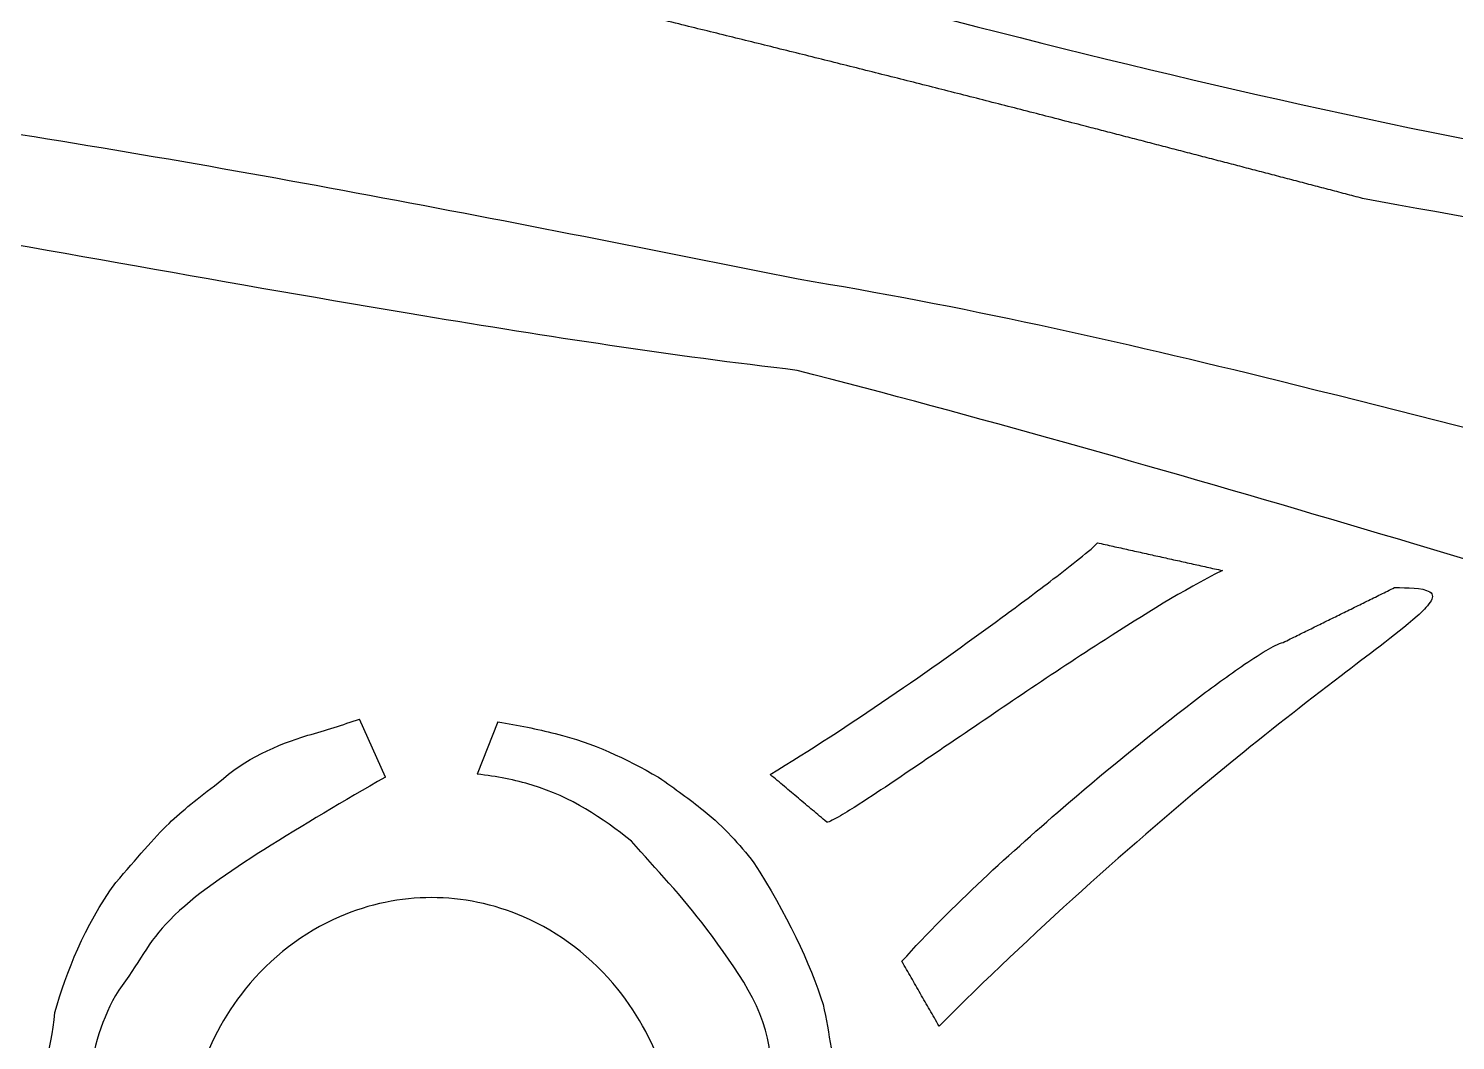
# Model space of a CAD drawing. Header units: millimetres. Extents: x -94 to 94, y -92 to 96.
# Drawn here: x -50.07 to -40.46, y 43.74 to 50.56 of the extents above; entities that cross this region are included whole.
import ezdxf

# ---------------------------------------------------------------- set-up
doc = ezdxf.new("R2010")
doc.units = ezdxf.units.MM
doc.layers.add('Fillet', color=7, linetype='CONTINUOUS')

msp = doc.modelspace()

# ---------------------------------------------------------------- linework, layer by layer
at = {"layer": 'Fillet'}
for p, q in [((-41.0878, 49.4147), (-41.0878, 49.4147, 4)), ((-41.0878, 49.4147), (-41.0878, 49.4147, 4)), ((-44.8889, 48.8719), (-44.8889, 48.8719, 4)), ((-44.8889, 48.8719), (-44.8889, 48.8719, 4)), ((-44.8953, 48.2567), (-44.8953, 48.2567, 4)), ((-44.8953, 48.2567), (-44.8953, 48.2567, 4)), ((-42.8738, 47.0951), (-42.8738, 47.0951, 4)), ((-42.8738, 47.0951), (-42.8738, 47.0951, 4)), ((-42.0318, 46.9085), (-42.0318, 46.9085, 4)), ((-42.0318, 46.9085), (-42.0318, 46.9085, 4)), ((-40.8724, 46.7933), (-40.8724, 46.7933, 4)), ((-40.8724, 46.7933), (-40.8724, 46.7933, 4)), ((-41.6217, 46.4243), (-41.6217, 46.4243, 4)), ((-41.6217, 46.4243), (-41.6217, 46.4243, 4)), ((-47.668, 45.5167), (-47.843, 45.9077)), ((-47.843, 45.9077), (-47.843, 45.9077, 4)), ((-47.668, 45.5167), (-47.843, 45.9077)), ((-47.668, 45.5167, 4), (-47.843, 45.9077, 4)), ((-47.843, 45.9077), (-47.843, 45.9077, 4)), ((-47.668, 45.5167, 4), (-47.843, 45.9077, 4)), ((-46.9105, 45.8889), (-47.0496, 45.5371)), ((-46.9105, 45.8889), (-47.0496, 45.5371)), ((-46.9105, 45.8889, 4), (-47.0496, 45.5371, 4)), ((-46.9105, 45.8889, 4), (-47.0496, 45.5371, 4)), ((-46.9105, 45.8889), (-46.9105, 45.8889, 4)), ((-46.9105, 45.8889), (-46.9105, 45.8889, 4)), ((-48.7941, 45.4786), (-48.7941, 45.4786, 4)), ((-48.7941, 45.4786), (-48.7941, 45.4786, 4)), ((-47.668, 45.5167), (-47.668, 45.5167, 4)), ((-47.668, 45.5167), (-47.668, 45.5167, 4)), ((-47.0496, 45.5371), (-47.0496, 45.5371, 4)), ((-47.0496, 45.5371), (-47.0496, 45.5371, 4)), ((-45.8286, 45.516), (-45.8286, 45.516, 4)), ((-45.8286, 45.516), (-45.8286, 45.516, 4)), ((-45.0768, 45.5344), (-45.0768, 45.5344, 4)), ((-45.0768, 45.5344), (-45.0768, 45.5344, 4)), ((-44.6962, 45.2143), (-44.6962, 45.2143, 4)), ((-44.6962, 45.2143), (-44.6962, 45.2143, 4)), ((-46.011, 45.0866), (-46.011, 45.0866, 4)), ((-46.011, 45.0866), (-46.011, 45.0866, 4)), ((-45.1864, 44.9401), (-45.1864, 44.9401, 4)), ((-45.1864, 44.9401), (-45.1864, 44.9401, 4)), ((-49.484, 44.8073), (-49.484, 44.8073, 4)), ((-49.484, 44.8073), (-49.484, 44.8073, 4)), ((-47.3576, 44.7054), (-47.3576, 44.7054, 4)), ((-47.3576, 44.7054), (-47.3576, 44.7054, 4)), ((-45.5026, 44.4936), (-45.5026, 44.4936, 4)), ((-45.5026, 44.4936), (-45.5026, 44.4936, 4)), ((-44.1899, 44.2762), (-44.1899, 44.2762, 4)), ((-44.1899, 44.2762), (-44.1899, 44.2762, 4)), ((-49.4644, 44.0815), (-49.4644, 44.0815, 4)), ((-49.4644, 44.0815), (-49.4644, 44.0815, 4)), ((-49.8943, 43.9308), (-49.8943, 43.9308, 4)), ((-49.8943, 43.9308), (-49.8943, 43.9308, 4)), ((-44.7203, 43.9864), (-44.7203, 43.9864, 4)), ((-44.7203, 43.9864), (-44.7203, 43.9864, 4)), ((-43.9399, 43.8403), (-43.9399, 43.8403, 4)), ((-43.9399, 43.8403), (-43.9399, 43.8403, 4))]:
    msp.add_line(p, q, dxfattribs=at)
for points, degree in [([(-49.4764, 52.0621), (-46.3703, 51.3365), (-43.3197, 50.3756), (-40.1839, 49.7737)], 3), ([(-49.4764, 52.0621), (-46.3703, 51.3365), (-43.3197, 50.3756), (-40.1839, 49.7737)], 3), ([(-49.4764, 52.0621, 4), (-46.3703, 51.3365, 4), (-43.3197, 50.3756, 4), (-40.1839, 49.7737, 4)], 3), ([(-49.4764, 52.0621, 4), (-46.3703, 51.3365, 4), (-43.3197, 50.3756, 4), (-40.1839, 49.7737, 4)], 3), ([(-42.8738, 47.0951), (-42.0318, 46.9085)], 1), ([(-42.8738, 47.0951), (-42.0318, 46.9085)], 1), ([(-42.8738, 47.0951, 4), (-42.0318, 46.9085, 4)], 1), ([(-42.8738, 47.0951, 4), (-42.0318, 46.9085, 4)], 1), ([(-41.6217, 46.4243), (-40.8724, 46.7933)], 1), ([(-41.6217, 46.4243), (-40.8724, 46.7933)], 1), ([(-41.6217, 46.4243, 4), (-40.8724, 46.7933, 4)], 1), ([(-41.6217, 46.4243, 4), (-40.8724, 46.7933, 4)], 1), ([(-44.6962, 45.2143), (-45.0768, 45.5344)], 1), ([(-44.6962, 45.2143), (-45.0768, 45.5344)], 1), ([(-44.6962, 45.2143, 4), (-45.0768, 45.5344, 4)], 1), ([(-44.6962, 45.2143, 4), (-45.0768, 45.5344, 4)], 1), ([(-45.5026, 44.4936), (-45.6771, 44.7219), (-45.841, 44.8926), (-46.011, 45.0866)], 3), ([(-45.5026, 44.4936), (-45.6771, 44.7219), (-45.841, 44.8926), (-46.011, 45.0866)], 3), ([(-45.5026, 44.4936, 4), (-45.6771, 44.7219, 4), (-45.841, 44.8926, 4), (-46.011, 45.0866, 4)], 3), ([(-45.5026, 44.4936, 4), (-45.6771, 44.7219, 4), (-45.841, 44.8926, 4), (-46.011, 45.0866, 4)], 3), ([(-45.1864, 44.9401), (-44.9699, 44.6084), (-44.8062, 44.2554), (-44.7203, 43.9864)], 3), ([(-45.1864, 44.9401), (-44.9699, 44.6084), (-44.8062, 44.2554), (-44.7203, 43.9864)], 3), ([(-45.1864, 44.9401, 4), (-44.9699, 44.6084, 4), (-44.8062, 44.2554, 4), (-44.7203, 43.9864, 4)], 3), ([(-45.1864, 44.9401, 4), (-44.9699, 44.6084, 4), (-44.8062, 44.2554, 4), (-44.7203, 43.9864, 4)], 3), ([(-49.8943, 43.9308), (-49.813, 44.2116), (-49.6992, 44.5046), (-49.484, 44.8073)], 3), ([(-49.8943, 43.9308), (-49.813, 44.2116), (-49.6992, 44.5046), (-49.484, 44.8073)], 3), ([(-49.8943, 43.9308, 4), (-49.813, 44.2116, 4), (-49.6992, 44.5046, 4), (-49.484, 44.8073, 4)], 3), ([(-49.8943, 43.9308, 4), (-49.813, 44.2116, 4), (-49.6992, 44.5046, 4), (-49.484, 44.8073, 4)], 3), ([(-45.0791, 43.6461), (-45.097, 43.948), (-45.3076, 44.2251), (-45.5026, 44.4936)], 3), ([(-45.0791, 43.6461), (-45.097, 43.948), (-45.3076, 44.2251), (-45.5026, 44.4936)], 3), ([(-45.0791, 43.6461, 4), (-45.097, 43.948, 4), (-45.3076, 44.2251, 4), (-45.5026, 44.4936, 4)], 3), ([(-45.0791, 43.6461, 4), (-45.097, 43.948, 4), (-45.3076, 44.2251, 4), (-45.5026, 44.4936, 4)], 3), ([(-43.9399, 43.8403), (-44.1899, 44.2762)], 1), ([(-43.9399, 43.8403), (-44.1899, 44.2762)], 1), ([(-43.9399, 43.8403, 4), (-44.1899, 44.2762, 4)], 1), ([(-43.9399, 43.8403, 4), (-44.1899, 44.2762, 4)], 1), ([(-49.4644, 44.0815), (-49.582, 43.889), (-49.6317, 43.7031), (-49.6713, 43.4477)], 3), ([(-49.4644, 44.0815), (-49.582, 43.889), (-49.6317, 43.7031), (-49.6713, 43.4477)], 3), ([(-49.4644, 44.0815, 4), (-49.582, 43.889, 4), (-49.6317, 43.7031, 4), (-49.6713, 43.4477, 4)], 3), ([(-49.4644, 44.0815, 4), (-49.582, 43.889, 4), (-49.6317, 43.7031, 4), (-49.6713, 43.4477, 4)], 3)]:
    msp.add_open_spline(points, degree=degree, dxfattribs=at)
for points, degree, knots in [([(-41.0878, 49.4147), (-42.0238, 49.6607), (-42.976, 49.9065), (-44.3342, 50.257), (-45.7002, 50.5912), (-47.1911, 50.9573), (-48.69, 51.2852)], 2, [0, 0, 0, 0.250656, 0.250656, 0.608906, 0.608906, 1, 1, 1]), ([(-41.0878, 49.4147), (-42.0238, 49.6607), (-42.976, 49.9065), (-44.3342, 50.257), (-45.7002, 50.5912), (-47.1911, 50.9573), (-48.69, 51.2852)], 2, [0, 0, 0, 0.250656, 0.250656, 0.608906, 0.608906, 1, 1, 1]), ([(-41.0878, 49.4147, 4), (-42.0238, 49.6607, 4), (-42.976, 49.9065, 4), (-44.3342, 50.257, 4), (-45.7002, 50.5912, 4), (-47.1911, 50.9573, 4), (-48.69, 51.2852, 4)], 2, [0, 0, 0, 0.250656, 0.250656, 0.608906, 0.608906, 1, 1, 1]), ([(-41.0878, 49.4147, 4), (-42.0238, 49.6607, 4), (-42.976, 49.9065, 4), (-44.3342, 50.257, 4), (-45.7002, 50.5912, 4), (-47.1911, 50.9573, 4), (-48.69, 51.2852, 4)], 2, [0, 0, 0, 0.250656, 0.250656, 0.608906, 0.608906, 1, 1, 1]), ([(-53.4679, 50.3171), (-52.5322, 50.1987), (-51.5994, 50.0693), (-50.6694, 49.9292), (-48.732, 49.6384), (-46.8144, 49.2585), (-44.8889, 48.8719)], 3, [0, 0, 0, 0, 0.324316, 0.324316, 0.324316, 1, 1, 1, 1]), ([(-53.4679, 50.3171), (-52.5322, 50.1987), (-51.5994, 50.0693), (-50.6694, 49.9292), (-48.732, 49.6384), (-46.8144, 49.2585), (-44.8889, 48.8719)], 3, [0, 0, 0, 0, 0.324316, 0.324316, 0.324316, 1, 1, 1, 1]), ([(-53.4679, 50.3171, 4), (-52.5322, 50.1987, 4), (-51.5994, 50.0693, 4), (-50.6694, 49.9292, 4), (-48.732, 49.6384, 4), (-46.8144, 49.2585, 4), (-44.8889, 48.8719, 4)], 3, [0, 0, 0, 0, 0.324316, 0.324316, 0.324316, 1, 1, 1, 1]), ([(-53.4679, 50.3171, 4), (-52.5322, 50.1987, 4), (-51.5994, 50.0693, 4), (-50.6694, 49.9292, 4), (-48.732, 49.6384, 4), (-46.8144, 49.2585, 4), (-44.8889, 48.8719, 4)], 3, [0, 0, 0, 0, 0.324316, 0.324316, 0.324316, 1, 1, 1, 1]), ([(-44.8953, 48.2567), (-45.738, 48.3547), (-46.5773, 48.4844), (-47.4151, 48.6234), (-48.7018, 48.8379), (-49.9852, 49.0751), (-51.2716, 49.2965), (-52.9293, 49.5821), (-54.5925, 49.8452), (-56.2663, 50.019)], 3, [0, 0, 0, 0, 0.221473, 0.221473, 0.221473, 0.561616, 0.561616, 0.561616, 1, 1, 1, 1]), ([(-44.8953, 48.2567), (-45.738, 48.3547), (-46.5773, 48.4844), (-47.4151, 48.6234), (-48.7018, 48.8379), (-49.9852, 49.0751), (-51.2716, 49.2965), (-52.9293, 49.5821), (-54.5925, 49.8452), (-56.2663, 50.019)], 3, [0, 0, 0, 0, 0.221473, 0.221473, 0.221473, 0.561616, 0.561616, 0.561616, 1, 1, 1, 1]), ([(-44.8953, 48.2567, 4), (-45.738, 48.3547, 4), (-46.5773, 48.4844, 4), (-47.4151, 48.6234, 4), (-48.7018, 48.8379, 4), (-49.9852, 49.0751, 4), (-51.2716, 49.2965, 4), (-52.9293, 49.5821, 4), (-54.5925, 49.8452, 4), (-56.2663, 50.019, 4)], 3, [0, 0, 0, 0, 0.221473, 0.221473, 0.221473, 0.561616, 0.561616, 0.561616, 1, 1, 1, 1]), ([(-44.8953, 48.2567, 4), (-45.738, 48.3547, 4), (-46.5773, 48.4844, 4), (-47.4151, 48.6234, 4), (-48.7018, 48.8379, 4), (-49.9852, 49.0751, 4), (-51.2716, 49.2965, 4), (-52.9293, 49.5821, 4), (-54.5925, 49.8452, 4), (-56.2663, 50.019, 4)], 3, [0, 0, 0, 0, 0.221473, 0.221473, 0.221473, 0.561616, 0.561616, 0.561616, 1, 1, 1, 1]), ([(-32.5221, 48.3447), (-32.5521, 48.3484), (-32.6192, 48.3519), (-32.6752, 48.3555), (-32.7428, 48.3595), (-32.8117, 48.3637), (-32.8819, 48.368), (-33.0229, 48.3767), (-33.165, 48.386), (-33.3083, 48.396), (-33.6395, 48.4192), (-33.9719, 48.4454), (-34.3055, 48.4747), (-35.2661, 48.5596), (-36.2264, 48.6655), (-37.1865, 48.7925), (-38.4917, 48.9648), (-39.7921, 49.1722), (-41.0878, 49.4147)], 3, [0, 0, 0, 0, 0.0219043, 0.0219043, 0.0219043, 0.0468446, 0.0468446, 0.0468446, 0.0969568, 0.0969568, 0.0969568, 0.212806, 0.212806, 0.212806, 0.546384, 0.546384, 0.546384, 1, 1, 1, 1]), ([(-32.5221, 48.3447), (-32.5521, 48.3484), (-32.6192, 48.3519), (-32.6752, 48.3555), (-32.7428, 48.3595), (-32.8117, 48.3637), (-32.8819, 48.368), (-33.0229, 48.3767), (-33.165, 48.386), (-33.3083, 48.396), (-33.6395, 48.4192), (-33.9719, 48.4454), (-34.3055, 48.4747), (-35.2661, 48.5596), (-36.2264, 48.6655), (-37.1865, 48.7925), (-38.4917, 48.9648), (-39.7921, 49.1722), (-41.0878, 49.4147)], 3, [0, 0, 0, 0, 0.0219043, 0.0219043, 0.0219043, 0.0468446, 0.0468446, 0.0468446, 0.0969568, 0.0969568, 0.0969568, 0.212806, 0.212806, 0.212806, 0.546384, 0.546384, 0.546384, 1, 1, 1, 1]), ([(-32.5221, 48.3447, 4), (-32.5521, 48.3484, 4), (-32.6192, 48.3519, 4), (-32.6752, 48.3555, 4), (-32.7428, 48.3595, 4), (-32.8117, 48.3637, 4), (-32.8819, 48.368, 4), (-33.0229, 48.3767, 4), (-33.165, 48.386, 4), (-33.3083, 48.396, 4), (-33.6395, 48.4192, 4), (-33.9719, 48.4454, 4), (-34.3055, 48.4747, 4), (-35.2661, 48.5596, 4), (-36.2264, 48.6655, 4), (-37.1865, 48.7925, 4), (-38.4917, 48.9648, 4), (-39.7921, 49.1722, 4), (-41.0878, 49.4147, 4)], 3, [0, 0, 0, 0, 0.0219043, 0.0219043, 0.0219043, 0.0468446, 0.0468446, 0.0468446, 0.0969568, 0.0969568, 0.0969568, 0.212806, 0.212806, 0.212806, 0.546384, 0.546384, 0.546384, 1, 1, 1, 1]), ([(-32.5221, 48.3447, 4), (-32.5521, 48.3484, 4), (-32.6192, 48.3519, 4), (-32.6752, 48.3555, 4), (-32.7428, 48.3595, 4), (-32.8117, 48.3637, 4), (-32.8819, 48.368, 4), (-33.0229, 48.3767, 4), (-33.165, 48.386, 4), (-33.3083, 48.396, 4), (-33.6395, 48.4192, 4), (-33.9719, 48.4454, 4), (-34.3055, 48.4747, 4), (-35.2661, 48.5596, 4), (-36.2264, 48.6655, 4), (-37.1865, 48.7925, 4), (-38.4917, 48.9648, 4), (-39.7921, 49.1722, 4), (-41.0878, 49.4147, 4)], 3, [0, 0, 0, 0, 0.0219043, 0.0219043, 0.0219043, 0.0468446, 0.0468446, 0.0468446, 0.0969568, 0.0969568, 0.0969568, 0.212806, 0.212806, 0.212806, 0.546384, 0.546384, 0.546384, 1, 1, 1, 1]), ([(-44.8889, 48.8719), (-43.8005, 48.6948), (-42.7242, 48.4517), (-41.6536, 48.1878), (-40.236, 47.8371), (-38.8248, 47.4584), (-37.4043, 47.1142), (-36.2919, 46.8422), (-35.1746, 46.5908), (-34.0524, 46.3597), (-31.539, 45.843), (-29.0018, 45.4413), (-26.4545, 45.1244)], 3, [0, 0, 0, 0, 0.17589, 0.17589, 0.17589, 0.408816, 0.408816, 0.408816, 0.591299, 0.591299, 0.591299, 1, 1, 1, 1]), ([(-44.8889, 48.8719), (-43.8005, 48.6948), (-42.7242, 48.4517), (-41.6536, 48.1878), (-40.236, 47.8371), (-38.8248, 47.4584), (-37.4043, 47.1142), (-36.2919, 46.8422), (-35.1746, 46.5908), (-34.0524, 46.3597), (-31.539, 45.843), (-29.0018, 45.4413), (-26.4545, 45.1244)], 3, [0, 0, 0, 0, 0.17589, 0.17589, 0.17589, 0.408816, 0.408816, 0.408816, 0.591299, 0.591299, 0.591299, 1, 1, 1, 1]), ([(-44.8889, 48.8719, 4), (-43.8005, 48.6948, 4), (-42.7242, 48.4517, 4), (-41.6536, 48.1878, 4), (-40.236, 47.8371, 4), (-38.8248, 47.4584, 4), (-37.4043, 47.1142, 4), (-36.2919, 46.8422, 4), (-35.1746, 46.5908, 4), (-34.0524, 46.3597, 4), (-31.539, 45.843, 4), (-29.0018, 45.4413, 4), (-26.4545, 45.1244, 4)], 3, [0, 0, 0, 0, 0.17589, 0.17589, 0.17589, 0.408816, 0.408816, 0.408816, 0.591299, 0.591299, 0.591299, 1, 1, 1, 1]), ([(-44.8889, 48.8719, 4), (-43.8005, 48.6948, 4), (-42.7242, 48.4517, 4), (-41.6536, 48.1878, 4), (-40.236, 47.8371, 4), (-38.8248, 47.4584, 4), (-37.4043, 47.1142, 4), (-36.2919, 46.8422, 4), (-35.1746, 46.5908, 4), (-34.0524, 46.3597, 4), (-31.539, 45.843, 4), (-29.0018, 45.4413, 4), (-26.4545, 45.1244, 4)], 3, [0, 0, 0, 0, 0.17589, 0.17589, 0.17589, 0.408816, 0.408816, 0.408816, 0.591299, 0.591299, 0.591299, 1, 1, 1, 1]), ([(-20.643, 41.8625), (-23.191, 42.365), (-25.7255, 42.9275), (-28.2464, 43.55), (-31.4314, 44.3348), (-34.5866, 45.2337), (-37.7253, 46.1807), (-40.1093, 46.8947), (-42.4858, 47.6356), (-44.8953, 48.2567)], 3, [0, 0, 0, 0, 0.310312, 0.310312, 0.310312, 0.702374, 0.702374, 0.702374, 1, 1, 1, 1]), ([(-20.643, 41.8625), (-23.191, 42.365), (-25.7255, 42.9275), (-28.2464, 43.55), (-31.4314, 44.3348), (-34.5866, 45.2337), (-37.7253, 46.1807), (-40.1093, 46.8947), (-42.4858, 47.6356), (-44.8953, 48.2567)], 3, [0, 0, 0, 0, 0.310312, 0.310312, 0.310312, 0.702374, 0.702374, 0.702374, 1, 1, 1, 1]), ([(-20.643, 41.8625, 4), (-23.191, 42.365, 4), (-25.7255, 42.9275, 4), (-28.2464, 43.55, 4), (-31.4314, 44.3348, 4), (-34.5866, 45.2337, 4), (-37.7253, 46.1807, 4), (-40.1093, 46.8947, 4), (-42.4858, 47.6356, 4), (-44.8953, 48.2567, 4)], 3, [0, 0, 0, 0, 0.310312, 0.310312, 0.310312, 0.702374, 0.702374, 0.702374, 1, 1, 1, 1]), ([(-20.643, 41.8625, 4), (-23.191, 42.365, 4), (-25.7255, 42.9275, 4), (-28.2464, 43.55, 4), (-31.4314, 44.3348, 4), (-34.5866, 45.2337, 4), (-37.7253, 46.1807, 4), (-40.1093, 46.8947, 4), (-42.4858, 47.6356, 4), (-44.8953, 48.2567, 4)], 3, [0, 0, 0, 0, 0.310312, 0.310312, 0.310312, 0.702374, 0.702374, 0.702374, 1, 1, 1, 1]), ([(-45.0768, 45.5344), (-44.8062, 45.6997), (-44.5396, 45.8726), (-44.2769, 46.053), (-44.0181, 46.2301), (-43.7641, 46.4102), (-43.5149, 46.5933), (-43.3973, 46.6797), (-43.2825, 46.7657), (-43.1705, 46.8514), (-43.1085, 46.8988), (-43.0494, 46.945), (-42.9931, 46.99), (-42.9412, 47.032), (-42.8802, 47.0818), (-42.8738, 47.0951)], 3, [0, 0, 0, 0, 0.338125, 0.338125, 0.338125, 0.670723, 0.670723, 0.670723, 0.827615, 0.827615, 0.827615, 0.914244, 0.914244, 0.914244, 1, 1, 1, 1]), ([(-45.0768, 45.5344), (-44.8062, 45.6997), (-44.5396, 45.8726), (-44.2769, 46.053), (-44.0181, 46.2301), (-43.7641, 46.4102), (-43.5149, 46.5933), (-43.3973, 46.6797), (-43.2825, 46.7657), (-43.1705, 46.8514), (-43.1085, 46.8988), (-43.0494, 46.945), (-42.9931, 46.99), (-42.9412, 47.032), (-42.8802, 47.0818), (-42.8738, 47.0951)], 3, [0, 0, 0, 0, 0.338125, 0.338125, 0.338125, 0.670723, 0.670723, 0.670723, 0.827615, 0.827615, 0.827615, 0.914244, 0.914244, 0.914244, 1, 1, 1, 1]), ([(-45.0768, 45.5344, 4), (-44.8062, 45.6997, 4), (-44.5396, 45.8726, 4), (-44.2769, 46.053, 4), (-44.0181, 46.2301, 4), (-43.7641, 46.4102, 4), (-43.5149, 46.5933, 4), (-43.3973, 46.6797, 4), (-43.2825, 46.7657, 4), (-43.1705, 46.8514, 4), (-43.1085, 46.8988, 4), (-43.0494, 46.945, 4), (-42.9931, 46.99, 4), (-42.9412, 47.032, 4), (-42.8802, 47.0818, 4), (-42.8738, 47.0951, 4)], 3, [0, 0, 0, 0, 0.338125, 0.338125, 0.338125, 0.670723, 0.670723, 0.670723, 0.827615, 0.827615, 0.827615, 0.914244, 0.914244, 0.914244, 1, 1, 1, 1]), ([(-45.0768, 45.5344, 4), (-44.8062, 45.6997, 4), (-44.5396, 45.8726, 4), (-44.2769, 46.053, 4), (-44.0181, 46.2301, 4), (-43.7641, 46.4102, 4), (-43.5149, 46.5933, 4), (-43.3973, 46.6797, 4), (-43.2825, 46.7657, 4), (-43.1705, 46.8514, 4), (-43.1085, 46.8988, 4), (-43.0494, 46.945, 4), (-42.9931, 46.99, 4), (-42.9412, 47.032, 4), (-42.8802, 47.0818, 4), (-42.8738, 47.0951, 4)], 3, [0, 0, 0, 0, 0.338125, 0.338125, 0.338125, 0.670723, 0.670723, 0.670723, 0.827615, 0.827615, 0.827615, 0.914244, 0.914244, 0.914244, 1, 1, 1, 1]), ([(-42.0318, 46.9085), (-42.2989, 46.7755), (-42.5617, 46.6086), (-42.8221, 46.4425), (-42.9984, 46.3286), (-43.1738, 46.2129), (-43.3483, 46.0955), (-43.5192, 45.9797), (-43.6902, 45.8639), (-43.8611, 45.7481), (-43.9886, 45.6612), (-44.1154, 45.5752), (-44.2415, 45.4903), (-44.3214, 45.4364), (-44.4003, 45.3843), (-44.4783, 45.3339), (-44.5216, 45.3059), (-44.5636, 45.2799), (-44.6044, 45.2558), (-44.6407, 45.235), (-44.6816, 45.2119), (-44.6961, 45.2143)], 3, [0, 0, 0, 0, 0.285936, 0.285936, 0.285936, 0.479615, 0.479615, 0.479615, 0.670206, 0.670206, 0.670206, 0.812954, 0.812954, 0.812954, 0.903301, 0.903301, 0.903301, 0.953293, 0.953293, 0.953293, 1, 1, 1, 1]), ([(-42.0318, 46.9085), (-42.2989, 46.7755), (-42.5617, 46.6086), (-42.8221, 46.4425), (-42.9984, 46.3286), (-43.1738, 46.2129), (-43.3483, 46.0955), (-43.5192, 45.9797), (-43.6902, 45.8639), (-43.8611, 45.7481), (-43.9886, 45.6612), (-44.1154, 45.5752), (-44.2415, 45.4903), (-44.3214, 45.4364), (-44.4003, 45.3843), (-44.4783, 45.3339), (-44.5216, 45.3059), (-44.5636, 45.2799), (-44.6044, 45.2558), (-44.6407, 45.235), (-44.6816, 45.2119), (-44.6961, 45.2143)], 3, [0, 0, 0, 0, 0.285936, 0.285936, 0.285936, 0.479615, 0.479615, 0.479615, 0.670206, 0.670206, 0.670206, 0.812954, 0.812954, 0.812954, 0.903301, 0.903301, 0.903301, 0.953293, 0.953293, 0.953293, 1, 1, 1, 1]), ([(-42.0318, 46.9085, 4), (-42.2989, 46.7755, 4), (-42.5617, 46.6086, 4), (-42.8221, 46.4425, 4), (-42.9984, 46.3286, 4), (-43.1738, 46.2129, 4), (-43.3483, 46.0955, 4), (-43.5192, 45.9797, 4), (-43.6902, 45.8639, 4), (-43.8611, 45.7481, 4), (-43.9886, 45.6612, 4), (-44.1154, 45.5752, 4), (-44.2415, 45.4903, 4), (-44.3214, 45.4364, 4), (-44.4003, 45.3843, 4), (-44.4783, 45.3339, 4), (-44.5216, 45.3059, 4), (-44.5636, 45.2799, 4), (-44.6044, 45.2558, 4), (-44.6407, 45.235, 4), (-44.6816, 45.2119, 4), (-44.6961, 45.2143, 4)], 3, [0, 0, 0, 0, 0.285936, 0.285936, 0.285936, 0.479615, 0.479615, 0.479615, 0.670206, 0.670206, 0.670206, 0.812954, 0.812954, 0.812954, 0.903301, 0.903301, 0.903301, 0.953293, 0.953293, 0.953293, 1, 1, 1, 1]), ([(-42.0318, 46.9085, 4), (-42.2989, 46.7755, 4), (-42.5617, 46.6086, 4), (-42.8221, 46.4425, 4), (-42.9984, 46.3286, 4), (-43.1738, 46.2129, 4), (-43.3483, 46.0955, 4), (-43.5192, 45.9797, 4), (-43.6902, 45.8639, 4), (-43.8611, 45.7481, 4), (-43.9886, 45.6612, 4), (-44.1154, 45.5752, 4), (-44.2415, 45.4903, 4), (-44.3214, 45.4364, 4), (-44.4003, 45.3843, 4), (-44.4783, 45.3339, 4), (-44.5216, 45.3059, 4), (-44.5636, 45.2799, 4), (-44.6044, 45.2558, 4), (-44.6407, 45.235, 4), (-44.6816, 45.2119, 4), (-44.6961, 45.2143, 4)], 3, [0, 0, 0, 0, 0.285936, 0.285936, 0.285936, 0.479615, 0.479615, 0.479615, 0.670206, 0.670206, 0.670206, 0.812954, 0.812954, 0.812954, 0.903301, 0.903301, 0.903301, 0.953293, 0.953293, 0.953293, 1, 1, 1, 1]), ([(-40.8724, 46.7933), (-40.7857, 46.7925), (-40.6886, 46.7961), (-40.6342, 46.7647), (-40.6106, 46.7498), (-40.6139, 46.722), (-40.6324, 46.6952), (-40.6553, 46.6631), (-40.6847, 46.6317), (-40.7207, 46.6007), (-40.8764, 46.4649), (-41.0579, 46.3339), (-41.2327, 46.1988), (-41.4831, 46.0084), (-41.7317, 45.8127), (-41.9785, 45.6118), (-42.6587, 45.0546), (-43.3125, 44.4641), (-43.9399, 43.8403)], 3, [0, 0, 0, 0, 0.0592841, 0.0592841, 0.0592841, 0.0861071, 0.0861071, 0.0861071, 0.117762, 0.117762, 0.117762, 0.257414, 0.257414, 0.257414, 0.454893, 0.454893, 0.454893, 1, 1, 1, 1]), ([(-40.8724, 46.7933), (-40.7857, 46.7925), (-40.6886, 46.7961), (-40.6342, 46.7647), (-40.6106, 46.7498), (-40.6139, 46.722), (-40.6324, 46.6952), (-40.6553, 46.6631), (-40.6847, 46.6317), (-40.7207, 46.6007), (-40.8764, 46.4649), (-41.0579, 46.3339), (-41.2327, 46.1988), (-41.4831, 46.0084), (-41.7317, 45.8127), (-41.9785, 45.6118), (-42.6587, 45.0546), (-43.3125, 44.4641), (-43.9399, 43.8403)], 3, [0, 0, 0, 0, 0.0592841, 0.0592841, 0.0592841, 0.0861071, 0.0861071, 0.0861071, 0.117762, 0.117762, 0.117762, 0.257414, 0.257414, 0.257414, 0.454893, 0.454893, 0.454893, 1, 1, 1, 1]), ([(-40.8724, 46.7933, 4), (-40.7857, 46.7925, 4), (-40.6886, 46.7961, 4), (-40.6342, 46.7647, 4), (-40.6106, 46.7498, 4), (-40.6139, 46.722, 4), (-40.6324, 46.6952, 4), (-40.6553, 46.6631, 4), (-40.6847, 46.6317, 4), (-40.7207, 46.6007, 4), (-40.8764, 46.4649, 4), (-41.0579, 46.3339, 4), (-41.2327, 46.1988, 4), (-41.4831, 46.0084, 4), (-41.7317, 45.8127, 4), (-41.9785, 45.6118, 4), (-42.6587, 45.0546, 4), (-43.3125, 44.4641, 4), (-43.9399, 43.8403, 4)], 3, [0, 0, 0, 0, 0.0592841, 0.0592841, 0.0592841, 0.0861071, 0.0861071, 0.0861071, 0.117762, 0.117762, 0.117762, 0.257414, 0.257414, 0.257414, 0.454893, 0.454893, 0.454893, 1, 1, 1, 1]), ([(-40.8724, 46.7933, 4), (-40.7857, 46.7925, 4), (-40.6886, 46.7961, 4), (-40.6342, 46.7647, 4), (-40.6106, 46.7498, 4), (-40.6139, 46.722, 4), (-40.6324, 46.6952, 4), (-40.6553, 46.6631, 4), (-40.6847, 46.6317, 4), (-40.7207, 46.6007, 4), (-40.8764, 46.4649, 4), (-41.0579, 46.3339, 4), (-41.2327, 46.1988, 4), (-41.4831, 46.0084, 4), (-41.7317, 45.8127, 4), (-41.9785, 45.6118, 4), (-42.6587, 45.0546, 4), (-43.3125, 44.4641, 4), (-43.9399, 43.8403, 4)], 3, [0, 0, 0, 0, 0.0592841, 0.0592841, 0.0592841, 0.0861071, 0.0861071, 0.0861071, 0.117762, 0.117762, 0.117762, 0.257414, 0.257414, 0.257414, 0.454893, 0.454893, 0.454893, 1, 1, 1, 1]), ([(-44.1899, 44.2762), (-43.8489, 44.6556), (-43.4593, 45.005), (-43.067, 45.344), (-42.791, 45.5812), (-42.5104, 45.8089), (-42.2252, 46.0272), (-42.118, 46.1092), (-42.0106, 46.1876), (-41.903, 46.2623), (-41.8468, 46.3014), (-41.7913, 46.3374), (-41.7365, 46.3703), (-41.6955, 46.3942), (-41.6527, 46.4179), (-41.6217, 46.4243)], 3, [0, 0, 0, 0, 0.453696, 0.453696, 0.453696, 0.770858, 0.770858, 0.770858, 0.890157, 0.890157, 0.890157, 0.952406, 0.952406, 0.952406, 1, 1, 1, 1]), ([(-44.1899, 44.2762), (-43.8489, 44.6556), (-43.4593, 45.005), (-43.067, 45.344), (-42.791, 45.5812), (-42.5104, 45.8089), (-42.2252, 46.0272), (-42.118, 46.1092), (-42.0106, 46.1876), (-41.903, 46.2623), (-41.8468, 46.3014), (-41.7913, 46.3374), (-41.7365, 46.3703), (-41.6955, 46.3942), (-41.6527, 46.4179), (-41.6217, 46.4243)], 3, [0, 0, 0, 0, 0.453696, 0.453696, 0.453696, 0.770858, 0.770858, 0.770858, 0.890157, 0.890157, 0.890157, 0.952406, 0.952406, 0.952406, 1, 1, 1, 1]), ([(-44.1899, 44.2762, 4), (-43.8489, 44.6556, 4), (-43.4593, 45.005, 4), (-43.067, 45.344, 4), (-42.791, 45.5812, 4), (-42.5104, 45.8089, 4), (-42.2252, 46.0272, 4), (-42.118, 46.1092, 4), (-42.0106, 46.1876, 4), (-41.903, 46.2623, 4), (-41.8468, 46.3014, 4), (-41.7913, 46.3374, 4), (-41.7365, 46.3703, 4), (-41.6955, 46.3942, 4), (-41.6527, 46.4179, 4), (-41.6217, 46.4243, 4)], 3, [0, 0, 0, 0, 0.453696, 0.453696, 0.453696, 0.770858, 0.770858, 0.770858, 0.890157, 0.890157, 0.890157, 0.952406, 0.952406, 0.952406, 1, 1, 1, 1]), ([(-44.1899, 44.2762, 4), (-43.8489, 44.6556, 4), (-43.4593, 45.005, 4), (-43.067, 45.344, 4), (-42.791, 45.5812, 4), (-42.5104, 45.8089, 4), (-42.2252, 46.0272, 4), (-42.118, 46.1092, 4), (-42.0106, 46.1876, 4), (-41.903, 46.2623, 4), (-41.8468, 46.3014, 4), (-41.7913, 46.3374, 4), (-41.7365, 46.3703, 4), (-41.6955, 46.3942, 4), (-41.6527, 46.4179, 4), (-41.6217, 46.4243, 4)], 3, [0, 0, 0, 0, 0.453696, 0.453696, 0.453696, 0.770858, 0.770858, 0.770858, 0.890157, 0.890157, 0.890157, 0.952406, 0.952406, 0.952406, 1, 1, 1, 1]), ([(-48.7941, 45.4786), (-48.6119, 45.6421), (-48.3988, 45.7349), (-48.1912, 45.7985), (-48.0705, 45.8331), (-47.9544, 45.8695), (-47.843, 45.9077)], 3, [0, 0, 0, 0, 0.634486, 0.634486, 0.634486, 1, 1, 1, 1]), ([(-48.7941, 45.4786), (-48.6119, 45.6421), (-48.3988, 45.7349), (-48.1912, 45.7985), (-48.0705, 45.8331), (-47.9544, 45.8695), (-47.843, 45.9077)], 3, [0, 0, 0, 0, 0.634486, 0.634486, 0.634486, 1, 1, 1, 1]), ([(-48.7941, 45.4786, 4), (-48.6119, 45.6421, 4), (-48.3988, 45.7349, 4), (-48.1912, 45.7985, 4), (-48.0705, 45.8331, 4), (-47.9544, 45.8695, 4), (-47.843, 45.9077, 4)], 3, [0, 0, 0, 0, 0.634486, 0.634486, 0.634486, 1, 1, 1, 1]), ([(-48.7941, 45.4786, 4), (-48.6119, 45.6421, 4), (-48.3988, 45.7349, 4), (-48.1912, 45.7985, 4), (-48.0705, 45.8331, 4), (-47.9544, 45.8695, 4), (-47.843, 45.9077, 4)], 3, [0, 0, 0, 0, 0.634486, 0.634486, 0.634486, 1, 1, 1, 1]), ([(-46.9105, 45.8889), (-46.7744, 45.8668), (-46.6461, 45.8407), (-46.5255, 45.8104), (-46.2594, 45.7445), (-46.0558, 45.6448), (-45.8286, 45.516)], 3, [0, 0, 0, 0, 0.313337, 0.313337, 0.313337, 1, 1, 1, 1]), ([(-46.9105, 45.8889), (-46.7744, 45.8668), (-46.6461, 45.8407), (-46.5255, 45.8104), (-46.2594, 45.7445), (-46.0558, 45.6448), (-45.8286, 45.516)], 3, [0, 0, 0, 0, 0.313337, 0.313337, 0.313337, 1, 1, 1, 1]), ([(-46.9105, 45.8889, 4), (-46.7744, 45.8668, 4), (-46.6461, 45.8407, 4), (-46.5255, 45.8104, 4), (-46.2594, 45.7445, 4), (-46.0558, 45.6448, 4), (-45.8286, 45.516, 4)], 3, [0, 0, 0, 0, 0.313337, 0.313337, 0.313337, 1, 1, 1, 1]), ([(-46.9105, 45.8889, 4), (-46.7744, 45.8668, 4), (-46.6461, 45.8407, 4), (-46.5255, 45.8104, 4), (-46.2594, 45.7445, 4), (-46.0558, 45.6448, 4), (-45.8286, 45.516, 4)], 3, [0, 0, 0, 0, 0.313337, 0.313337, 0.313337, 1, 1, 1, 1]), ([(-49.484, 44.8073), (-49.3423, 44.9695), (-49.2278, 45.1062), (-49.1249, 45.2056), (-49.0364, 45.2916), (-48.9304, 45.3734), (-48.7941, 45.4786)], 3, [0, 0, 0, 0, 0.539454, 0.539454, 0.539454, 1, 1, 1, 1]), ([(-49.484, 44.8073), (-49.3423, 44.9695), (-49.2278, 45.1062), (-49.1249, 45.2056), (-49.0364, 45.2916), (-48.9304, 45.3734), (-48.7941, 45.4786)], 3, [0, 0, 0, 0, 0.539454, 0.539454, 0.539454, 1, 1, 1, 1]), ([(-49.484, 44.8073, 4), (-49.3423, 44.9695, 4), (-49.2278, 45.1062, 4), (-49.1249, 45.2056, 4), (-49.0364, 45.2916, 4), (-48.9304, 45.3734, 4), (-48.7941, 45.4786, 4)], 3, [0, 0, 0, 0, 0.539454, 0.539454, 0.539454, 1, 1, 1, 1]), ([(-49.484, 44.8073, 4), (-49.3423, 44.9695, 4), (-49.2278, 45.1062, 4), (-49.1249, 45.2056, 4), (-49.0364, 45.2916, 4), (-48.9304, 45.3734, 4), (-48.7941, 45.4786, 4)], 3, [0, 0, 0, 0, 0.539454, 0.539454, 0.539454, 1, 1, 1, 1]), ([(-47.668, 45.5167), (-47.9476, 45.3575), (-48.2206, 45.1945), (-48.4871, 45.0276), (-48.7199, 44.8784), (-48.9528, 44.7246), (-49.121, 44.5544), (-49.2641, 44.4109), (-49.3346, 44.2527), (-49.4644, 44.0815)], 3, [0, 0, 0, 0, 0.378344, 0.378344, 0.378344, 0.71452, 0.71452, 0.71452, 1, 1, 1, 1]), ([(-47.668, 45.5167), (-47.9476, 45.3575), (-48.2206, 45.1945), (-48.4871, 45.0276), (-48.7199, 44.8784), (-48.9528, 44.7246), (-49.121, 44.5544), (-49.2641, 44.4109), (-49.3346, 44.2527), (-49.4644, 44.0815)], 3, [0, 0, 0, 0, 0.378344, 0.378344, 0.378344, 0.71452, 0.71452, 0.71452, 1, 1, 1, 1]), ([(-47.668, 45.5167, 4), (-47.9476, 45.3575, 4), (-48.2206, 45.1945, 4), (-48.4871, 45.0276, 4), (-48.7199, 44.8784, 4), (-48.9528, 44.7246, 4), (-49.121, 44.5544, 4), (-49.2641, 44.4109, 4), (-49.3346, 44.2527, 4), (-49.4644, 44.0815, 4)], 3, [0, 0, 0, 0, 0.378344, 0.378344, 0.378344, 0.71452, 0.71452, 0.71452, 1, 1, 1, 1]), ([(-47.668, 45.5167, 4), (-47.9476, 45.3575, 4), (-48.2206, 45.1945, 4), (-48.4871, 45.0276, 4), (-48.7199, 44.8784, 4), (-48.9528, 44.7246, 4), (-49.121, 44.5544, 4), (-49.2641, 44.4109, 4), (-49.3346, 44.2527, 4), (-49.4644, 44.0815, 4)], 3, [0, 0, 0, 0, 0.378344, 0.378344, 0.378344, 0.71452, 0.71452, 0.71452, 1, 1, 1, 1]), ([(-46.011, 45.0866), (-46.2102, 45.2402), (-46.4136, 45.3838), (-46.6795, 45.4626), (-46.7955, 45.4976), (-46.9188, 45.5225), (-47.0496, 45.5371)], 3, [0, 0, 0, 0, 0.694904, 0.694904, 0.694904, 1, 1, 1, 1]), ([(-46.011, 45.0866), (-46.2102, 45.2402), (-46.4136, 45.3838), (-46.6795, 45.4626), (-46.7955, 45.4976), (-46.9188, 45.5225), (-47.0496, 45.5371)], 3, [0, 0, 0, 0, 0.694904, 0.694904, 0.694904, 1, 1, 1, 1]), ([(-46.011, 45.0866, 4), (-46.2102, 45.2402, 4), (-46.4136, 45.3838, 4), (-46.6795, 45.4626, 4), (-46.7955, 45.4976, 4), (-46.9188, 45.5225, 4), (-47.0496, 45.5371, 4)], 3, [0, 0, 0, 0, 0.694904, 0.694904, 0.694904, 1, 1, 1, 1]), ([(-46.011, 45.0866, 4), (-46.2102, 45.2402, 4), (-46.4136, 45.3838, 4), (-46.6795, 45.4626, 4), (-46.7955, 45.4976, 4), (-46.9188, 45.5225, 4), (-47.0496, 45.5371, 4)], 3, [0, 0, 0, 0, 0.694904, 0.694904, 0.694904, 1, 1, 1, 1]), ([(-45.8286, 45.516), (-45.7161, 45.4378), (-45.6161, 45.3638), (-45.5286, 45.294), (-45.3729, 45.17), (-45.2931, 45.0726), (-45.1864, 44.9401)], 3, [0, 0, 0, 0, 0.36206, 0.36206, 0.36206, 1, 1, 1, 1]), ([(-45.8286, 45.516), (-45.7161, 45.4378), (-45.6161, 45.3638), (-45.5286, 45.294), (-45.3729, 45.17), (-45.2931, 45.0726), (-45.1864, 44.9401)], 3, [0, 0, 0, 0, 0.36206, 0.36206, 0.36206, 1, 1, 1, 1]), ([(-45.8286, 45.516, 4), (-45.7161, 45.4378, 4), (-45.6161, 45.3638, 4), (-45.5286, 45.294, 4), (-45.3729, 45.17, 4), (-45.2931, 45.0726, 4), (-45.1864, 44.9401, 4)], 3, [0, 0, 0, 0, 0.36206, 0.36206, 0.36206, 1, 1, 1, 1]), ([(-45.8286, 45.516, 4), (-45.7161, 45.4378, 4), (-45.6161, 45.3638, 4), (-45.5286, 45.294, 4), (-45.3729, 45.17, 4), (-45.2931, 45.0726, 4), (-45.1864, 44.9401, 4)], 3, [0, 0, 0, 0, 0.36206, 0.36206, 0.36206, 1, 1, 1, 1]), ([(-47.3576, 44.7054), (-47.1518, 44.7057), (-46.9381, 44.6632), (-46.7381, 44.5762), (-46.4953, 44.4715), (-46.2743, 44.3017), (-46.1034, 44.0887), (-45.8157, 43.7341), (-45.6738, 43.2628), (-45.6998, 42.8129), (-45.7145, 42.5311), (-45.7927, 42.258), (-45.9181, 42.0238), (-46.0143, 41.8431), (-46.1455, 41.672), (-46.3065, 41.5305), (-46.5886, 41.279), (-46.9701, 41.1244), (-47.3576, 41.1263), (-47.6161, 41.1259), (-47.8737, 41.1929), (-48.0989, 41.3145), (-48.3149, 41.4304), (-48.5011, 41.595), (-48.6441, 41.7843), (-48.7027, 41.862), (-48.7537, 41.9419), (-48.7972, 42.0238), (-48.9226, 42.258), (-49.0008, 42.5311), (-49.0155, 42.8129), (-49.0415, 43.2628), (-48.8996, 43.7341), (-48.6119, 44.0887), (-48.441, 44.3017), (-48.22, 44.4715), (-47.9772, 44.5762), (-47.7772, 44.6632), (-47.5635, 44.7057), (-47.3576, 44.7054)], 3, [0, 0, 0, 0, 0.0608608, 0.0608608, 0.0608608, 0.134653, 0.134653, 0.134653, 0.257688, 0.257688, 0.257688, 0.334689, 0.334689, 0.334689, 0.39363, 0.39363, 0.39363, 0.49756, 0.49756, 0.49756, 0.567031, 0.567031, 0.567031, 0.63353, 0.63353, 0.63353, 0.660568, 0.660568, 0.660568, 0.738661, 0.738661, 0.738661, 0.863441, 0.863441, 0.863441, 0.938279, 0.938279, 0.938279, 1, 1, 1, 1]), ([(-47.3576, 44.7054), (-47.1518, 44.7057), (-46.9381, 44.6632), (-46.7381, 44.5762), (-46.4953, 44.4715), (-46.2743, 44.3017), (-46.1034, 44.0887), (-45.8157, 43.7341), (-45.6738, 43.2628), (-45.6998, 42.8129), (-45.7145, 42.5311), (-45.7927, 42.258), (-45.9181, 42.0238), (-46.0143, 41.8431), (-46.1455, 41.672), (-46.3065, 41.5305), (-46.5886, 41.279), (-46.9701, 41.1244), (-47.3576, 41.1263), (-47.6161, 41.1259), (-47.8737, 41.1929), (-48.0989, 41.3145), (-48.3149, 41.4304), (-48.5011, 41.595), (-48.6441, 41.7843), (-48.7027, 41.862), (-48.7537, 41.9419), (-48.7972, 42.0238), (-48.9226, 42.258), (-49.0008, 42.5311), (-49.0155, 42.8129), (-49.0415, 43.2628), (-48.8996, 43.7341), (-48.6119, 44.0887), (-48.441, 44.3017), (-48.22, 44.4715), (-47.9772, 44.5762), (-47.7772, 44.6632), (-47.5635, 44.7057), (-47.3576, 44.7054)], 3, [0, 0, 0, 0, 0.0608608, 0.0608608, 0.0608608, 0.134653, 0.134653, 0.134653, 0.257688, 0.257688, 0.257688, 0.334689, 0.334689, 0.334689, 0.39363, 0.39363, 0.39363, 0.49756, 0.49756, 0.49756, 0.567031, 0.567031, 0.567031, 0.63353, 0.63353, 0.63353, 0.660568, 0.660568, 0.660568, 0.738661, 0.738661, 0.738661, 0.863441, 0.863441, 0.863441, 0.938279, 0.938279, 0.938279, 1, 1, 1, 1]), ([(-47.3576, 44.7054, 4), (-47.1518, 44.7057, 4), (-46.9381, 44.6632, 4), (-46.7381, 44.5762, 4), (-46.4953, 44.4715, 4), (-46.2743, 44.3017, 4), (-46.1034, 44.0887, 4), (-45.8157, 43.7341, 4), (-45.6738, 43.2628, 4), (-45.6998, 42.8129, 4), (-45.7145, 42.5311, 4), (-45.7927, 42.258, 4), (-45.9181, 42.0238, 4), (-46.0143, 41.8431, 4), (-46.1455, 41.672, 4), (-46.3065, 41.5305, 4), (-46.5886, 41.279, 4), (-46.9701, 41.1244, 4), (-47.3576, 41.1263, 4), (-47.6161, 41.1259, 4), (-47.8737, 41.1929, 4), (-48.0989, 41.3145, 4), (-48.3149, 41.4304, 4), (-48.5011, 41.595, 4), (-48.6441, 41.7843, 4), (-48.7027, 41.862, 4), (-48.7537, 41.9419, 4), (-48.7972, 42.0238, 4), (-48.9226, 42.258, 4), (-49.0008, 42.5311, 4), (-49.0155, 42.8129, 4), (-49.0415, 43.2628, 4), (-48.8996, 43.7341, 4), (-48.6119, 44.0887, 4), (-48.441, 44.3017, 4), (-48.22, 44.4715, 4), (-47.9772, 44.5762, 4), (-47.7772, 44.6632, 4), (-47.5635, 44.7057, 4), (-47.3576, 44.7054, 4)], 3, [0, 0, 0, 0, 0.0608608, 0.0608608, 0.0608608, 0.134653, 0.134653, 0.134653, 0.257688, 0.257688, 0.257688, 0.334689, 0.334689, 0.334689, 0.39363, 0.39363, 0.39363, 0.49756, 0.49756, 0.49756, 0.567031, 0.567031, 0.567031, 0.63353, 0.63353, 0.63353, 0.660568, 0.660568, 0.660568, 0.738661, 0.738661, 0.738661, 0.863441, 0.863441, 0.863441, 0.938279, 0.938279, 0.938279, 1, 1, 1, 1]), ([(-47.3576, 44.7054, 4), (-47.1518, 44.7057, 4), (-46.9381, 44.6632, 4), (-46.7381, 44.5762, 4), (-46.4953, 44.4715, 4), (-46.2743, 44.3017, 4), (-46.1034, 44.0887, 4), (-45.8157, 43.7341, 4), (-45.6738, 43.2628, 4), (-45.6998, 42.8129, 4), (-45.7145, 42.5311, 4), (-45.7927, 42.258, 4), (-45.9181, 42.0238, 4), (-46.0143, 41.8431, 4), (-46.1455, 41.672, 4), (-46.3065, 41.5305, 4), (-46.5886, 41.279, 4), (-46.9701, 41.1244, 4), (-47.3576, 41.1263, 4), (-47.6161, 41.1259, 4), (-47.8737, 41.1929, 4), (-48.0989, 41.3145, 4), (-48.3149, 41.4304, 4), (-48.5011, 41.595, 4), (-48.6441, 41.7843, 4), (-48.7027, 41.862, 4), (-48.7537, 41.9419, 4), (-48.7972, 42.0238, 4), (-48.9226, 42.258, 4), (-49.0008, 42.5311, 4), (-49.0155, 42.8129, 4), (-49.0415, 43.2628, 4), (-48.8996, 43.7341, 4), (-48.6119, 44.0887, 4), (-48.441, 44.3017, 4), (-48.22, 44.4715, 4), (-47.9772, 44.5762, 4), (-47.7772, 44.6632, 4), (-47.5635, 44.7057, 4), (-47.3576, 44.7054, 4)], 3, [0, 0, 0, 0, 0.0608608, 0.0608608, 0.0608608, 0.134653, 0.134653, 0.134653, 0.257688, 0.257688, 0.257688, 0.334689, 0.334689, 0.334689, 0.39363, 0.39363, 0.39363, 0.49756, 0.49756, 0.49756, 0.567031, 0.567031, 0.567031, 0.63353, 0.63353, 0.63353, 0.660568, 0.660568, 0.660568, 0.738661, 0.738661, 0.738661, 0.863441, 0.863441, 0.863441, 0.938279, 0.938279, 0.938279, 1, 1, 1, 1]), ([(-49.9689, 42.1777), (-50.0202, 42.5301), (-50.0584, 42.8871), (-50.0279, 43.1989), (-50.0038, 43.4628), (-49.9152, 43.6641), (-49.8943, 43.9308)], 3, [0, 0, 0, 0, 0.542591, 0.542591, 0.542591, 1, 1, 1, 1]), ([(-49.9689, 42.1777), (-50.0202, 42.5301), (-50.0584, 42.8871), (-50.0279, 43.1989), (-50.0038, 43.4628), (-49.9152, 43.6641), (-49.8943, 43.9308)], 3, [0, 0, 0, 0, 0.542591, 0.542591, 0.542591, 1, 1, 1, 1]), ([(-49.9689, 42.1777, 4), (-50.0202, 42.5301, 4), (-50.0584, 42.8871, 4), (-50.0279, 43.1989, 4), (-50.0038, 43.4628, 4), (-49.9152, 43.6641, 4), (-49.8943, 43.9308, 4)], 3, [0, 0, 0, 0, 0.542591, 0.542591, 0.542591, 1, 1, 1, 1]), ([(-49.9689, 42.1777, 4), (-50.0202, 42.5301, 4), (-50.0584, 42.8871, 4), (-50.0279, 43.1989, 4), (-50.0038, 43.4628, 4), (-49.9152, 43.6641, 4), (-49.8943, 43.9308, 4)], 3, [0, 0, 0, 0, 0.542591, 0.542591, 0.542591, 1, 1, 1, 1]), ([(-44.7203, 43.9864), (-44.6794, 43.7885), (-44.6492, 43.5958), (-44.6297, 43.4082), (-44.5953, 43.0802), (-44.6133, 42.7773), (-44.6538, 42.4575)], 3, [0, 0, 0, 0, 0.364251, 0.364251, 0.364251, 1, 1, 1, 1]), ([(-44.7203, 43.9864), (-44.6794, 43.7885), (-44.6492, 43.5958), (-44.6297, 43.4082), (-44.5953, 43.0802), (-44.6133, 42.7773), (-44.6538, 42.4575)], 3, [0, 0, 0, 0, 0.364251, 0.364251, 0.364251, 1, 1, 1, 1]), ([(-44.7203, 43.9864, 4), (-44.6794, 43.7885, 4), (-44.6492, 43.5958, 4), (-44.6297, 43.4082, 4), (-44.5953, 43.0802, 4), (-44.6133, 42.7773, 4), (-44.6538, 42.4575, 4)], 3, [0, 0, 0, 0, 0.364251, 0.364251, 0.364251, 1, 1, 1, 1]), ([(-44.7203, 43.9864, 4), (-44.6794, 43.7885, 4), (-44.6492, 43.5958, 4), (-44.6297, 43.4082, 4), (-44.5953, 43.0802, 4), (-44.6133, 42.7773, 4), (-44.6538, 42.4575, 4)], 3, [0, 0, 0, 0, 0.364251, 0.364251, 0.364251, 1, 1, 1, 1])]:
    msp.add_open_spline(points, degree=degree, knots=knots, dxfattribs=at)

doc.saveas('drawing.dxf')
